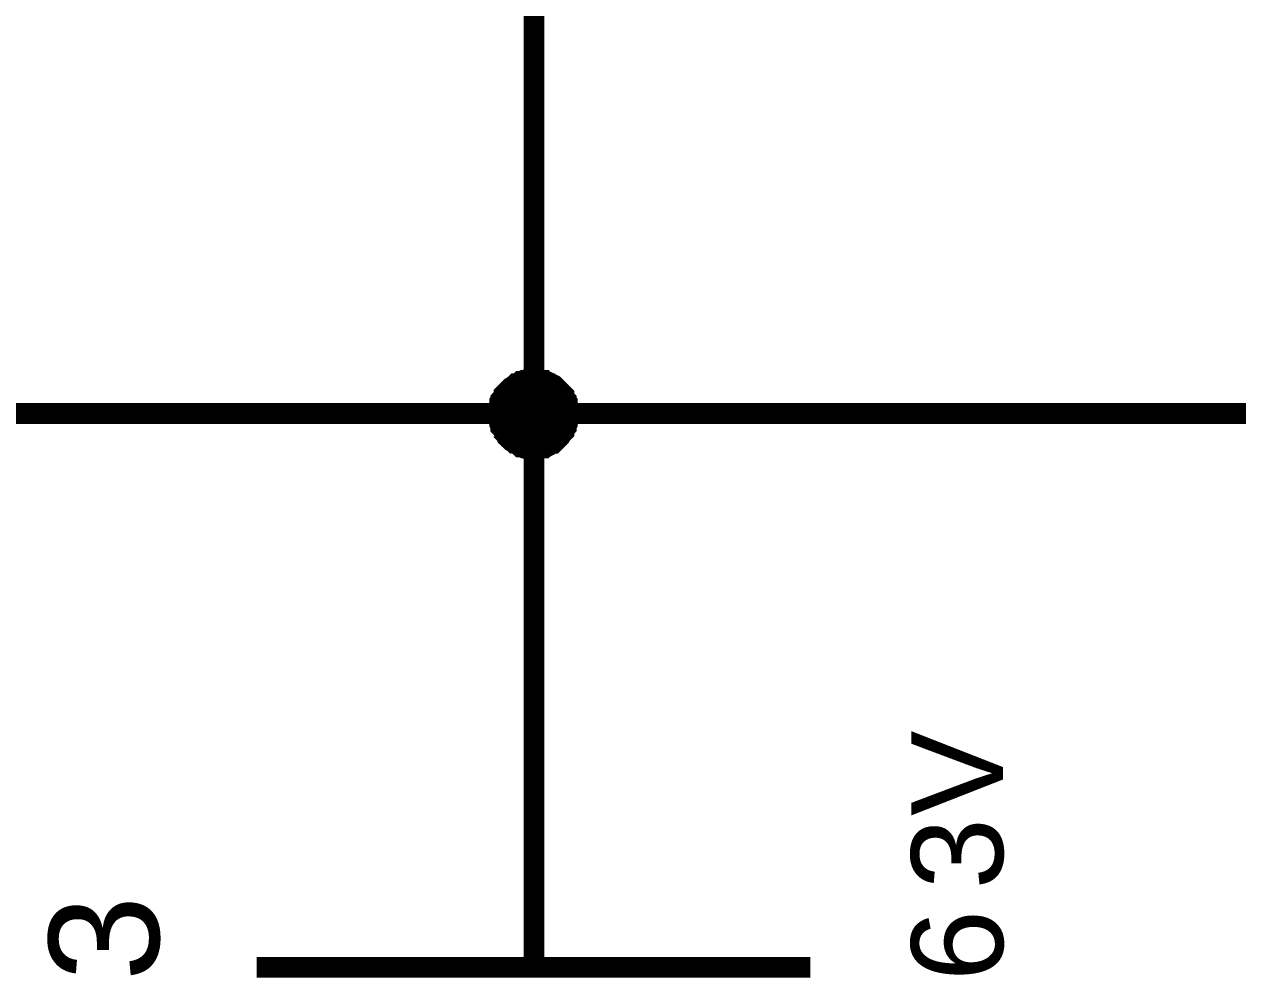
# Model space of a CAD drawing. Header units: millimetres. Extents: x -2024 to 917, y -725 to 13.
# Drawn here: x -1973.74 to -1956.23, y -329.81 to -316.04 of the extents above; entities that cross this region are included whole.
import ezdxf

# ---------------------------------------------------------------- set-up
doc = ezdxf.new("R2010")
doc.units = ezdxf.units.MM
doc.styles.get("Standard").update_dxf_attribs({"font": 'arial.ttf'})

msp = doc.modelspace()

# ---------------------------------------------------------------- linework, layer by layer
at = {"color": 7}
for points, const_width in [([(-1966.383, -314.161), (-1966.383, -316.662)], 0.3), ([(-1966.383, -316.662), (-1966.383, -321.662)], 0.3), ([(-1966.896, -321.662), (-1966.896, -321.629), (-1966.896, -321.613), (-1966.896, -321.58), (-1966.88, -321.563), (-1966.88, -321.53), (-1966.88, -321.513), (-1966.863, -321.497), (-1966.863, -321.464), (-1966.847, -321.447), (-1966.83, -321.431), (-1966.814, -321.397), (-1966.814, -321.381), (-1966.797, -321.364), (-1966.781, -321.348), (-1966.764, -321.331), (-1966.748, -321.315), (-1966.731, -321.298), (-1966.714, -321.282), (-1966.681, -321.265), (-1966.665, -321.248), (-1966.648, -321.232), (-1966.632, -321.232), (-1966.599, -321.215), (-1966.582, -321.199), (-1966.565, -321.199), (-1966.532, -321.182), (-1966.516, -321.182), (-1966.483, -321.182), (-1966.466, -321.166), (-1966.433, -321.166), (-1966.416, -321.166), (-1966.383, -321.166)], 0.3), ([(-1966.896, -321.662), (-1966.896, -321.629), (-1966.896, -321.613), (-1966.896, -321.58), (-1966.88, -321.563), (-1966.88, -321.53), (-1966.88, -321.513), (-1966.863, -321.497), (-1966.863, -321.464), (-1966.847, -321.447), (-1966.83, -321.431), (-1966.814, -321.397), (-1966.814, -321.381), (-1966.797, -321.364), (-1966.781, -321.348), (-1966.764, -321.331), (-1966.748, -321.315), (-1966.731, -321.298), (-1966.714, -321.282), (-1966.681, -321.265), (-1966.665, -321.248), (-1966.648, -321.232), (-1966.632, -321.232), (-1966.599, -321.215), (-1966.582, -321.199), (-1966.565, -321.199), (-1966.532, -321.182), (-1966.516, -321.182), (-1966.483, -321.182), (-1966.466, -321.166), (-1966.433, -321.166), (-1966.416, -321.166), (-1966.383, -321.166)], 0.3), ([(-1966.896, -321.662), (-1966.896, -321.629), (-1966.896, -321.613), (-1966.896, -321.58), (-1966.88, -321.563), (-1966.88, -321.53), (-1966.88, -321.513), (-1966.863, -321.497), (-1966.863, -321.464), (-1966.847, -321.447), (-1966.83, -321.431), (-1966.814, -321.397), (-1966.814, -321.381), (-1966.797, -321.364), (-1966.781, -321.348), (-1966.764, -321.331), (-1966.748, -321.315), (-1966.731, -321.298), (-1966.714, -321.282), (-1966.681, -321.265), (-1966.665, -321.248), (-1966.648, -321.232), (-1966.632, -321.232), (-1966.599, -321.215), (-1966.582, -321.199), (-1966.565, -321.199), (-1966.532, -321.182), (-1966.516, -321.182), (-1966.483, -321.182), (-1966.466, -321.166), (-1966.433, -321.166), (-1966.416, -321.166), (-1966.383, -321.166)], 0.3), ([(-1966.896, -321.662), (-1966.896, -321.629), (-1966.896, -321.613), (-1966.896, -321.58), (-1966.88, -321.563), (-1966.88, -321.53), (-1966.88, -321.513), (-1966.863, -321.497), (-1966.863, -321.464), (-1966.847, -321.447), (-1966.83, -321.431), (-1966.814, -321.397), (-1966.814, -321.381), (-1966.797, -321.364), (-1966.781, -321.348), (-1966.764, -321.331), (-1966.748, -321.315), (-1966.731, -321.298), (-1966.714, -321.282), (-1966.681, -321.265), (-1966.665, -321.248), (-1966.648, -321.232), (-1966.632, -321.232), (-1966.599, -321.215), (-1966.582, -321.199), (-1966.565, -321.199), (-1966.532, -321.182), (-1966.516, -321.182), (-1966.483, -321.182), (-1966.466, -321.166), (-1966.433, -321.166), (-1966.416, -321.166), (-1966.383, -321.166)], 0.3), ([(-1966.896, -321.662), (-1966.896, -321.629), (-1966.896, -321.613), (-1966.896, -321.58), (-1966.88, -321.563), (-1966.88, -321.53), (-1966.88, -321.513), (-1966.863, -321.497), (-1966.863, -321.464), (-1966.847, -321.447), (-1966.83, -321.431), (-1966.814, -321.397), (-1966.814, -321.381), (-1966.797, -321.364), (-1966.781, -321.348), (-1966.764, -321.331), (-1966.748, -321.315), (-1966.731, -321.298), (-1966.714, -321.282), (-1966.681, -321.265), (-1966.665, -321.248), (-1966.648, -321.232), (-1966.632, -321.232), (-1966.599, -321.215), (-1966.582, -321.199), (-1966.565, -321.199), (-1966.532, -321.182), (-1966.516, -321.182), (-1966.483, -321.182), (-1966.466, -321.166), (-1966.433, -321.166), (-1966.416, -321.166), (-1966.383, -321.166)], 0.3), ([(-1966.896, -321.662), (-1966.896, -321.629), (-1966.896, -321.613), (-1966.896, -321.58), (-1966.88, -321.563), (-1966.88, -321.53), (-1966.88, -321.513), (-1966.863, -321.497), (-1966.863, -321.464), (-1966.847, -321.447), (-1966.83, -321.431), (-1966.814, -321.397), (-1966.814, -321.381), (-1966.797, -321.364), (-1966.781, -321.348), (-1966.764, -321.331), (-1966.748, -321.315), (-1966.731, -321.298), (-1966.714, -321.282), (-1966.681, -321.265), (-1966.665, -321.248), (-1966.648, -321.232), (-1966.632, -321.232), (-1966.599, -321.215), (-1966.582, -321.199), (-1966.565, -321.199), (-1966.532, -321.182), (-1966.516, -321.182), (-1966.483, -321.182), (-1966.466, -321.166), (-1966.433, -321.166), (-1966.416, -321.166), (-1966.383, -321.166)], 0.3), ([(-1966.383, -321.166), (-1966.383, -321.166)], 0.3), ([(-1966.383, -321.166), (-1966.367, -321.166), (-1966.334, -321.166), (-1966.317, -321.166), (-1966.284, -321.182), (-1966.268, -321.182), (-1966.234, -321.182), (-1966.218, -321.199), (-1966.201, -321.199), (-1966.168, -321.215), (-1966.152, -321.232), (-1966.135, -321.232), (-1966.102, -321.248), (-1966.085, -321.265), (-1966.069, -321.282), (-1966.052, -321.298), (-1966.036, -321.315), (-1966.019, -321.331), (-1966.003, -321.348), (-1965.986, -321.364), (-1965.97, -321.381), (-1965.953, -321.397), (-1965.953, -321.431), (-1965.936, -321.447), (-1965.92, -321.464), (-1965.92, -321.497), (-1965.903, -321.513), (-1965.903, -321.53), (-1965.903, -321.563), (-1965.887, -321.58), (-1965.887, -321.613), (-1965.887, -321.629), (-1965.887, -321.662)], 0.3), ([(-1966.383, -321.166), (-1966.383, -321.166)], 0.3), ([(-1966.383, -321.166), (-1966.367, -321.166), (-1966.334, -321.166), (-1966.317, -321.166), (-1966.284, -321.182), (-1966.268, -321.182), (-1966.234, -321.182), (-1966.218, -321.199), (-1966.201, -321.199), (-1966.168, -321.215), (-1966.152, -321.232), (-1966.135, -321.232), (-1966.102, -321.248), (-1966.085, -321.265), (-1966.069, -321.282), (-1966.052, -321.298), (-1966.036, -321.315), (-1966.019, -321.331), (-1966.003, -321.348), (-1965.986, -321.364), (-1965.97, -321.381), (-1965.953, -321.397), (-1965.953, -321.431), (-1965.936, -321.447), (-1965.92, -321.464), (-1965.92, -321.497), (-1965.903, -321.513), (-1965.903, -321.53), (-1965.903, -321.563), (-1965.887, -321.58), (-1965.887, -321.613), (-1965.887, -321.629), (-1965.887, -321.662)], 0.3), ([(-1966.383, -321.166), (-1966.383, -321.166)], 0.3), ([(-1966.383, -321.166), (-1966.367, -321.166), (-1966.334, -321.166), (-1966.317, -321.166), (-1966.284, -321.182), (-1966.268, -321.182), (-1966.234, -321.182), (-1966.218, -321.199), (-1966.201, -321.199), (-1966.168, -321.215), (-1966.152, -321.232), (-1966.135, -321.232), (-1966.102, -321.248), (-1966.085, -321.265), (-1966.069, -321.282), (-1966.052, -321.298), (-1966.036, -321.315), (-1966.019, -321.331), (-1966.003, -321.348), (-1965.986, -321.364), (-1965.97, -321.381), (-1965.953, -321.397), (-1965.953, -321.431), (-1965.936, -321.447), (-1965.92, -321.464), (-1965.92, -321.497), (-1965.903, -321.513), (-1965.903, -321.53), (-1965.903, -321.563), (-1965.887, -321.58), (-1965.887, -321.613), (-1965.887, -321.629), (-1965.887, -321.662)], 0.3), ([(-1966.383, -321.166), (-1966.383, -321.166)], 0.3), ([(-1966.383, -321.166), (-1966.367, -321.166), (-1966.334, -321.166), (-1966.317, -321.166), (-1966.284, -321.182), (-1966.268, -321.182), (-1966.234, -321.182), (-1966.218, -321.199), (-1966.201, -321.199), (-1966.168, -321.215), (-1966.152, -321.232), (-1966.135, -321.232), (-1966.102, -321.248), (-1966.085, -321.265), (-1966.069, -321.282), (-1966.052, -321.298), (-1966.036, -321.315), (-1966.019, -321.331), (-1966.003, -321.348), (-1965.986, -321.364), (-1965.97, -321.381), (-1965.953, -321.397), (-1965.953, -321.431), (-1965.936, -321.447), (-1965.92, -321.464), (-1965.92, -321.497), (-1965.903, -321.513), (-1965.903, -321.53), (-1965.903, -321.563), (-1965.887, -321.58), (-1965.887, -321.613), (-1965.887, -321.629), (-1965.887, -321.662)], 0.3), ([(-1966.383, -321.166), (-1966.383, -321.166)], 0.3), ([(-1966.383, -321.166), (-1966.367, -321.166), (-1966.334, -321.166), (-1966.317, -321.166), (-1966.284, -321.182), (-1966.268, -321.182), (-1966.234, -321.182), (-1966.218, -321.199), (-1966.201, -321.199), (-1966.168, -321.215), (-1966.152, -321.232), (-1966.135, -321.232), (-1966.102, -321.248), (-1966.085, -321.265), (-1966.069, -321.282), (-1966.052, -321.298), (-1966.036, -321.315), (-1966.019, -321.331), (-1966.003, -321.348), (-1965.986, -321.364), (-1965.97, -321.381), (-1965.953, -321.397), (-1965.953, -321.431), (-1965.936, -321.447), (-1965.92, -321.464), (-1965.92, -321.497), (-1965.903, -321.513), (-1965.903, -321.53), (-1965.903, -321.563), (-1965.887, -321.58), (-1965.887, -321.613), (-1965.887, -321.629), (-1965.887, -321.662)], 0.3), ([(-1966.383, -321.166), (-1966.383, -321.166)], 0.3), ([(-1966.383, -321.166), (-1966.367, -321.166), (-1966.334, -321.166), (-1966.317, -321.166), (-1966.284, -321.182), (-1966.268, -321.182), (-1966.234, -321.182), (-1966.218, -321.199), (-1966.201, -321.199), (-1966.168, -321.215), (-1966.152, -321.232), (-1966.135, -321.232), (-1966.102, -321.248), (-1966.085, -321.265), (-1966.069, -321.282), (-1966.052, -321.298), (-1966.036, -321.315), (-1966.019, -321.331), (-1966.003, -321.348), (-1965.986, -321.364), (-1965.97, -321.381), (-1965.953, -321.397), (-1965.953, -321.431), (-1965.936, -321.447), (-1965.92, -321.464), (-1965.92, -321.497), (-1965.903, -321.513), (-1965.903, -321.53), (-1965.903, -321.563), (-1965.887, -321.58), (-1965.887, -321.613), (-1965.887, -321.629), (-1965.887, -321.662)], 0.3), ([(-1966.896, -321.662), (-1966.896, -321.629), (-1966.896, -321.613), (-1966.896, -321.58), (-1966.88, -321.563), (-1966.88, -321.53), (-1966.88, -321.513), (-1966.863, -321.497), (-1966.863, -321.464), (-1966.847, -321.447), (-1966.83, -321.431), (-1966.814, -321.397), (-1966.814, -321.381), (-1966.797, -321.364), (-1966.781, -321.348), (-1966.764, -321.331), (-1966.748, -321.315), (-1966.731, -321.298), (-1966.714, -321.282), (-1966.681, -321.265), (-1966.665, -321.248), (-1966.648, -321.232), (-1966.632, -321.232), (-1966.599, -321.215), (-1966.582, -321.199), (-1966.565, -321.199), (-1966.532, -321.182), (-1966.516, -321.182), (-1966.483, -321.182), (-1966.466, -321.166), (-1966.433, -321.166), (-1966.416, -321.166), (-1966.383, -321.166)], 0.0991), ([(-1966.896, -321.662), (-1966.896, -321.629), (-1966.896, -321.613), (-1966.896, -321.58), (-1966.88, -321.563), (-1966.88, -321.53), (-1966.88, -321.513), (-1966.863, -321.497), (-1966.863, -321.464), (-1966.847, -321.447), (-1966.83, -321.431), (-1966.814, -321.397), (-1966.814, -321.381), (-1966.797, -321.364), (-1966.781, -321.348), (-1966.764, -321.331), (-1966.748, -321.315), (-1966.731, -321.298), (-1966.714, -321.282), (-1966.681, -321.265), (-1966.665, -321.248), (-1966.648, -321.232), (-1966.632, -321.232), (-1966.599, -321.215), (-1966.582, -321.199), (-1966.565, -321.199), (-1966.532, -321.182), (-1966.516, -321.182), (-1966.483, -321.182), (-1966.466, -321.166), (-1966.433, -321.166), (-1966.416, -321.166), (-1966.383, -321.166)], 0.0991), ([(-1966.896, -321.662), (-1966.896, -321.629), (-1966.896, -321.613), (-1966.896, -321.58), (-1966.88, -321.563), (-1966.88, -321.53), (-1966.88, -321.513), (-1966.863, -321.497), (-1966.863, -321.464), (-1966.847, -321.447), (-1966.83, -321.431), (-1966.814, -321.397), (-1966.814, -321.381), (-1966.797, -321.364), (-1966.781, -321.348), (-1966.764, -321.331), (-1966.748, -321.315), (-1966.731, -321.298), (-1966.714, -321.282), (-1966.681, -321.265), (-1966.665, -321.248), (-1966.648, -321.232), (-1966.632, -321.232), (-1966.599, -321.215), (-1966.582, -321.199), (-1966.565, -321.199), (-1966.532, -321.182), (-1966.516, -321.182), (-1966.483, -321.182), (-1966.466, -321.166), (-1966.433, -321.166), (-1966.416, -321.166), (-1966.383, -321.166)], 0.0991), ([(-1966.896, -321.662), (-1966.896, -321.629), (-1966.896, -321.613), (-1966.896, -321.58), (-1966.88, -321.563), (-1966.88, -321.53), (-1966.88, -321.513), (-1966.863, -321.497), (-1966.863, -321.464), (-1966.847, -321.447), (-1966.83, -321.431), (-1966.814, -321.397), (-1966.814, -321.381), (-1966.797, -321.364), (-1966.781, -321.348), (-1966.764, -321.331), (-1966.748, -321.315), (-1966.731, -321.298), (-1966.714, -321.282), (-1966.681, -321.265), (-1966.665, -321.248), (-1966.648, -321.232), (-1966.632, -321.232), (-1966.599, -321.215), (-1966.582, -321.199), (-1966.565, -321.199), (-1966.532, -321.182), (-1966.516, -321.182), (-1966.483, -321.182), (-1966.466, -321.166), (-1966.433, -321.166), (-1966.416, -321.166), (-1966.383, -321.166)], 0.0991), ([(-1966.896, -321.662), (-1966.896, -321.629), (-1966.896, -321.613), (-1966.896, -321.58), (-1966.88, -321.563), (-1966.88, -321.53), (-1966.88, -321.513), (-1966.863, -321.497), (-1966.863, -321.464), (-1966.847, -321.447), (-1966.83, -321.431), (-1966.814, -321.397), (-1966.814, -321.381), (-1966.797, -321.364), (-1966.781, -321.348), (-1966.764, -321.331), (-1966.748, -321.315), (-1966.731, -321.298), (-1966.714, -321.282), (-1966.681, -321.265), (-1966.665, -321.248), (-1966.648, -321.232), (-1966.632, -321.232), (-1966.599, -321.215), (-1966.582, -321.199), (-1966.565, -321.199), (-1966.532, -321.182), (-1966.516, -321.182), (-1966.483, -321.182), (-1966.466, -321.166), (-1966.433, -321.166), (-1966.416, -321.166), (-1966.383, -321.166)], 0.0991), ([(-1966.896, -321.662), (-1966.896, -321.629), (-1966.896, -321.613), (-1966.896, -321.58), (-1966.88, -321.563), (-1966.88, -321.53), (-1966.88, -321.513), (-1966.863, -321.497), (-1966.863, -321.464), (-1966.847, -321.447), (-1966.83, -321.431), (-1966.814, -321.397), (-1966.814, -321.381), (-1966.797, -321.364), (-1966.781, -321.348), (-1966.764, -321.331), (-1966.748, -321.315), (-1966.731, -321.298), (-1966.714, -321.282), (-1966.681, -321.265), (-1966.665, -321.248), (-1966.648, -321.232), (-1966.632, -321.232), (-1966.599, -321.215), (-1966.582, -321.199), (-1966.565, -321.199), (-1966.532, -321.182), (-1966.516, -321.182), (-1966.483, -321.182), (-1966.466, -321.166), (-1966.433, -321.166), (-1966.416, -321.166), (-1966.383, -321.166)], 0.0991), ([(-1966.383, -321.166), (-1966.383, -321.166)], 0.0991), ([(-1966.383, -321.166), (-1966.367, -321.166), (-1966.334, -321.166), (-1966.317, -321.166), (-1966.284, -321.182), (-1966.268, -321.182), (-1966.234, -321.182), (-1966.218, -321.199), (-1966.201, -321.199), (-1966.168, -321.215), (-1966.152, -321.232), (-1966.135, -321.232), (-1966.102, -321.248), (-1966.085, -321.265), (-1966.069, -321.282), (-1966.052, -321.298), (-1966.036, -321.315), (-1966.019, -321.331), (-1966.003, -321.348), (-1965.986, -321.364), (-1965.97, -321.381), (-1965.953, -321.397), (-1965.953, -321.431), (-1965.936, -321.447), (-1965.92, -321.464), (-1965.92, -321.497), (-1965.903, -321.513), (-1965.903, -321.53), (-1965.903, -321.563), (-1965.887, -321.58), (-1965.887, -321.613), (-1965.887, -321.629), (-1965.887, -321.662)], 0.0991), ([(-1966.383, -321.166), (-1966.383, -321.166)], 0.0991), ([(-1966.383, -321.166), (-1966.367, -321.166), (-1966.334, -321.166), (-1966.317, -321.166), (-1966.284, -321.182), (-1966.268, -321.182), (-1966.234, -321.182), (-1966.218, -321.199), (-1966.201, -321.199), (-1966.168, -321.215), (-1966.152, -321.232), (-1966.135, -321.232), (-1966.102, -321.248), (-1966.085, -321.265), (-1966.069, -321.282), (-1966.052, -321.298), (-1966.036, -321.315), (-1966.019, -321.331), (-1966.003, -321.348), (-1965.986, -321.364), (-1965.97, -321.381), (-1965.953, -321.397), (-1965.953, -321.431), (-1965.936, -321.447), (-1965.92, -321.464), (-1965.92, -321.497), (-1965.903, -321.513), (-1965.903, -321.53), (-1965.903, -321.563), (-1965.887, -321.58), (-1965.887, -321.613), (-1965.887, -321.629), (-1965.887, -321.662)], 0.0991), ([(-1966.383, -321.166), (-1966.383, -321.166)], 0.0991), ([(-1966.383, -321.166), (-1966.367, -321.166), (-1966.334, -321.166), (-1966.317, -321.166), (-1966.284, -321.182), (-1966.268, -321.182), (-1966.234, -321.182), (-1966.218, -321.199), (-1966.201, -321.199), (-1966.168, -321.215), (-1966.152, -321.232), (-1966.135, -321.232), (-1966.102, -321.248), (-1966.085, -321.265), (-1966.069, -321.282), (-1966.052, -321.298), (-1966.036, -321.315), (-1966.019, -321.331), (-1966.003, -321.348), (-1965.986, -321.364), (-1965.97, -321.381), (-1965.953, -321.397), (-1965.953, -321.431), (-1965.936, -321.447), (-1965.92, -321.464), (-1965.92, -321.497), (-1965.903, -321.513), (-1965.903, -321.53), (-1965.903, -321.563), (-1965.887, -321.58), (-1965.887, -321.613), (-1965.887, -321.629), (-1965.887, -321.662)], 0.0991), ([(-1966.383, -321.166), (-1966.383, -321.166)], 0.0991), ([(-1966.383, -321.166), (-1966.367, -321.166), (-1966.334, -321.166), (-1966.317, -321.166), (-1966.284, -321.182), (-1966.268, -321.182), (-1966.234, -321.182), (-1966.218, -321.199), (-1966.201, -321.199), (-1966.168, -321.215), (-1966.152, -321.232), (-1966.135, -321.232), (-1966.102, -321.248), (-1966.085, -321.265), (-1966.069, -321.282), (-1966.052, -321.298), (-1966.036, -321.315), (-1966.019, -321.331), (-1966.003, -321.348), (-1965.986, -321.364), (-1965.97, -321.381), (-1965.953, -321.397), (-1965.953, -321.431), (-1965.936, -321.447), (-1965.92, -321.464), (-1965.92, -321.497), (-1965.903, -321.513), (-1965.903, -321.53), (-1965.903, -321.563), (-1965.887, -321.58), (-1965.887, -321.613), (-1965.887, -321.629), (-1965.887, -321.662)], 0.0991), ([(-1966.383, -321.166), (-1966.383, -321.166)], 0.0991), ([(-1966.383, -321.166), (-1966.367, -321.166), (-1966.334, -321.166), (-1966.317, -321.166), (-1966.284, -321.182), (-1966.268, -321.182), (-1966.234, -321.182), (-1966.218, -321.199), (-1966.201, -321.199), (-1966.168, -321.215), (-1966.152, -321.232), (-1966.135, -321.232), (-1966.102, -321.248), (-1966.085, -321.265), (-1966.069, -321.282), (-1966.052, -321.298), (-1966.036, -321.315), (-1966.019, -321.331), (-1966.003, -321.348), (-1965.986, -321.364), (-1965.97, -321.381), (-1965.953, -321.397), (-1965.953, -321.431), (-1965.936, -321.447), (-1965.92, -321.464), (-1965.92, -321.497), (-1965.903, -321.513), (-1965.903, -321.53), (-1965.903, -321.563), (-1965.887, -321.58), (-1965.887, -321.613), (-1965.887, -321.629), (-1965.887, -321.662)], 0.0991), ([(-1966.383, -321.166), (-1966.383, -321.166)], 0.0991), ([(-1966.383, -321.166), (-1966.367, -321.166), (-1966.334, -321.166), (-1966.317, -321.166), (-1966.284, -321.182), (-1966.268, -321.182), (-1966.234, -321.182), (-1966.218, -321.199), (-1966.201, -321.199), (-1966.168, -321.215), (-1966.152, -321.232), (-1966.135, -321.232), (-1966.102, -321.248), (-1966.085, -321.265), (-1966.069, -321.282), (-1966.052, -321.298), (-1966.036, -321.315), (-1966.019, -321.331), (-1966.003, -321.348), (-1965.986, -321.364), (-1965.97, -321.381), (-1965.953, -321.397), (-1965.953, -321.431), (-1965.936, -321.447), (-1965.92, -321.464), (-1965.92, -321.497), (-1965.903, -321.513), (-1965.903, -321.53), (-1965.903, -321.563), (-1965.887, -321.58), (-1965.887, -321.613), (-1965.887, -321.629), (-1965.887, -321.662)], 0.0991), ([(-1966.383, -326.663), (-1966.383, -321.662), (-1991.375, -321.662)], 0.3), ([(-1966.383, -322.176), (-1966.416, -322.176), (-1966.433, -322.176), (-1966.466, -322.176), (-1966.483, -322.159), (-1966.516, -322.159), (-1966.532, -322.159), (-1966.565, -322.143), (-1966.582, -322.143), (-1966.599, -322.126), (-1966.632, -322.11), (-1966.648, -322.093), (-1966.665, -322.093), (-1966.681, -322.076), (-1966.714, -322.06), (-1966.731, -322.043), (-1966.748, -322.027), (-1966.764, -322.01), (-1966.781, -321.994), (-1966.797, -321.96), (-1966.814, -321.944), (-1966.814, -321.927), (-1966.83, -321.911), (-1966.847, -321.878), (-1966.863, -321.861), (-1966.863, -321.845), (-1966.88, -321.811), (-1966.88, -321.795), (-1966.88, -321.762), (-1966.896, -321.745), (-1966.896, -321.712), (-1966.896, -321.696), (-1966.896, -321.662)], 0.3), ([(-1966.896, -321.662), (-1966.896, -321.662)], 0.3), ([(-1966.383, -322.176), (-1966.416, -322.176), (-1966.433, -322.176), (-1966.466, -322.176), (-1966.483, -322.159), (-1966.516, -322.159), (-1966.532, -322.159), (-1966.565, -322.143), (-1966.582, -322.143), (-1966.599, -322.126), (-1966.632, -322.11), (-1966.648, -322.093), (-1966.665, -322.093), (-1966.681, -322.076), (-1966.714, -322.06), (-1966.731, -322.043), (-1966.748, -322.027), (-1966.764, -322.01), (-1966.781, -321.994), (-1966.797, -321.96), (-1966.814, -321.944), (-1966.814, -321.927), (-1966.83, -321.911), (-1966.847, -321.878), (-1966.863, -321.861), (-1966.863, -321.845), (-1966.88, -321.811), (-1966.88, -321.795), (-1966.88, -321.762), (-1966.896, -321.745), (-1966.896, -321.712), (-1966.896, -321.696), (-1966.896, -321.662)], 0.3), ([(-1966.896, -321.662), (-1966.896, -321.662)], 0.3), ([(-1966.383, -322.176), (-1966.416, -322.176), (-1966.433, -322.176), (-1966.466, -322.176), (-1966.483, -322.159), (-1966.516, -322.159), (-1966.532, -322.159), (-1966.565, -322.143), (-1966.582, -322.143), (-1966.599, -322.126), (-1966.632, -322.11), (-1966.648, -322.093), (-1966.665, -322.093), (-1966.681, -322.076), (-1966.714, -322.06), (-1966.731, -322.043), (-1966.748, -322.027), (-1966.764, -322.01), (-1966.781, -321.994), (-1966.797, -321.96), (-1966.814, -321.944), (-1966.814, -321.927), (-1966.83, -321.911), (-1966.847, -321.878), (-1966.863, -321.861), (-1966.863, -321.845), (-1966.88, -321.811), (-1966.88, -321.795), (-1966.88, -321.762), (-1966.896, -321.745), (-1966.896, -321.712), (-1966.896, -321.696), (-1966.896, -321.662)], 0.3), ([(-1966.896, -321.662), (-1966.896, -321.662)], 0.3), ([(-1966.383, -322.176), (-1966.416, -322.176), (-1966.433, -322.176), (-1966.466, -322.176), (-1966.483, -322.159), (-1966.516, -322.159), (-1966.532, -322.159), (-1966.565, -322.143), (-1966.582, -322.143), (-1966.599, -322.126), (-1966.632, -322.11), (-1966.648, -322.093), (-1966.665, -322.093), (-1966.681, -322.076), (-1966.714, -322.06), (-1966.731, -322.043), (-1966.748, -322.027), (-1966.764, -322.01), (-1966.781, -321.994), (-1966.797, -321.96), (-1966.814, -321.944), (-1966.814, -321.927), (-1966.83, -321.911), (-1966.847, -321.878), (-1966.863, -321.861), (-1966.863, -321.845), (-1966.88, -321.811), (-1966.88, -321.795), (-1966.88, -321.762), (-1966.896, -321.745), (-1966.896, -321.712), (-1966.896, -321.696), (-1966.896, -321.662)], 0.3), ([(-1966.896, -321.662), (-1966.896, -321.662)], 0.3), ([(-1966.383, -322.176), (-1966.416, -322.176), (-1966.433, -322.176), (-1966.466, -322.176), (-1966.483, -322.159), (-1966.516, -322.159), (-1966.532, -322.159), (-1966.565, -322.143), (-1966.582, -322.143), (-1966.599, -322.126), (-1966.632, -322.11), (-1966.648, -322.093), (-1966.665, -322.093), (-1966.681, -322.076), (-1966.714, -322.06), (-1966.731, -322.043), (-1966.748, -322.027), (-1966.764, -322.01), (-1966.781, -321.994), (-1966.797, -321.96), (-1966.814, -321.944), (-1966.814, -321.927), (-1966.83, -321.911), (-1966.847, -321.878), (-1966.863, -321.861), (-1966.863, -321.845), (-1966.88, -321.811), (-1966.88, -321.795), (-1966.88, -321.762), (-1966.896, -321.745), (-1966.896, -321.712), (-1966.896, -321.696), (-1966.896, -321.662)], 0.3), ([(-1966.896, -321.662), (-1966.896, -321.662)], 0.3), ([(-1966.383, -322.176), (-1966.416, -322.176), (-1966.433, -322.176), (-1966.466, -322.176), (-1966.483, -322.159), (-1966.516, -322.159), (-1966.532, -322.159), (-1966.565, -322.143), (-1966.582, -322.143), (-1966.599, -322.126), (-1966.632, -322.11), (-1966.648, -322.093), (-1966.665, -322.093), (-1966.681, -322.076), (-1966.714, -322.06), (-1966.731, -322.043), (-1966.748, -322.027), (-1966.764, -322.01), (-1966.781, -321.994), (-1966.797, -321.96), (-1966.814, -321.944), (-1966.814, -321.927), (-1966.83, -321.911), (-1966.847, -321.878), (-1966.863, -321.861), (-1966.863, -321.845), (-1966.88, -321.811), (-1966.88, -321.795), (-1966.88, -321.762), (-1966.896, -321.745), (-1966.896, -321.712), (-1966.896, -321.696), (-1966.896, -321.662)], 0.3), ([(-1966.896, -321.662), (-1966.896, -321.662)], 0.3), ([(-1966.383, -321.662), (-1931.411, -321.662)], 0.3), ([(-1965.887, -321.662), (-1965.887, -321.696), (-1965.887, -321.712), (-1965.887, -321.745), (-1965.903, -321.762), (-1965.903, -321.795), (-1965.903, -321.811), (-1965.92, -321.845), (-1965.92, -321.861), (-1965.936, -321.878), (-1965.953, -321.911), (-1965.953, -321.927), (-1965.97, -321.944), (-1965.986, -321.96), (-1966.003, -321.994), (-1966.019, -322.01), (-1966.036, -322.027), (-1966.052, -322.043), (-1966.069, -322.06), (-1966.085, -322.076), (-1966.102, -322.093), (-1966.135, -322.093), (-1966.152, -322.11), (-1966.168, -322.126), (-1966.201, -322.143), (-1966.218, -322.143), (-1966.234, -322.159), (-1966.268, -322.159), (-1966.284, -322.159), (-1966.317, -322.176), (-1966.334, -322.176), (-1966.367, -322.176), (-1966.383, -322.176)], 0.3), ([(-1965.887, -321.662), (-1965.887, -321.696), (-1965.887, -321.712), (-1965.887, -321.745), (-1965.903, -321.762), (-1965.903, -321.795), (-1965.903, -321.811), (-1965.92, -321.845), (-1965.92, -321.861), (-1965.936, -321.878), (-1965.953, -321.911), (-1965.953, -321.927), (-1965.97, -321.944), (-1965.986, -321.96), (-1966.003, -321.994), (-1966.019, -322.01), (-1966.036, -322.027), (-1966.052, -322.043), (-1966.069, -322.06), (-1966.085, -322.076), (-1966.102, -322.093), (-1966.135, -322.093), (-1966.152, -322.11), (-1966.168, -322.126), (-1966.201, -322.143), (-1966.218, -322.143), (-1966.234, -322.159), (-1966.268, -322.159), (-1966.284, -322.159), (-1966.317, -322.176), (-1966.334, -322.176), (-1966.367, -322.176), (-1966.383, -322.176)], 0.3), ([(-1965.887, -321.662), (-1965.887, -321.696), (-1965.887, -321.712), (-1965.887, -321.745), (-1965.903, -321.762), (-1965.903, -321.795), (-1965.903, -321.811), (-1965.92, -321.845), (-1965.92, -321.861), (-1965.936, -321.878), (-1965.953, -321.911), (-1965.953, -321.927), (-1965.97, -321.944), (-1965.986, -321.96), (-1966.003, -321.994), (-1966.019, -322.01), (-1966.036, -322.027), (-1966.052, -322.043), (-1966.069, -322.06), (-1966.085, -322.076), (-1966.102, -322.093), (-1966.135, -322.093), (-1966.152, -322.11), (-1966.168, -322.126), (-1966.201, -322.143), (-1966.218, -322.143), (-1966.234, -322.159), (-1966.268, -322.159), (-1966.284, -322.159), (-1966.317, -322.176), (-1966.334, -322.176), (-1966.367, -322.176), (-1966.383, -322.176)], 0.3), ([(-1965.887, -321.662), (-1965.887, -321.696), (-1965.887, -321.712), (-1965.887, -321.745), (-1965.903, -321.762), (-1965.903, -321.795), (-1965.903, -321.811), (-1965.92, -321.845), (-1965.92, -321.861), (-1965.936, -321.878), (-1965.953, -321.911), (-1965.953, -321.927), (-1965.97, -321.944), (-1965.986, -321.96), (-1966.003, -321.994), (-1966.019, -322.01), (-1966.036, -322.027), (-1966.052, -322.043), (-1966.069, -322.06), (-1966.085, -322.076), (-1966.102, -322.093), (-1966.135, -322.093), (-1966.152, -322.11), (-1966.168, -322.126), (-1966.201, -322.143), (-1966.218, -322.143), (-1966.234, -322.159), (-1966.268, -322.159), (-1966.284, -322.159), (-1966.317, -322.176), (-1966.334, -322.176), (-1966.367, -322.176), (-1966.383, -322.176)], 0.3), ([(-1965.887, -321.662), (-1965.887, -321.696), (-1965.887, -321.712), (-1965.887, -321.745), (-1965.903, -321.762), (-1965.903, -321.795), (-1965.903, -321.811), (-1965.92, -321.845), (-1965.92, -321.861), (-1965.936, -321.878), (-1965.953, -321.911), (-1965.953, -321.927), (-1965.97, -321.944), (-1965.986, -321.96), (-1966.003, -321.994), (-1966.019, -322.01), (-1966.036, -322.027), (-1966.052, -322.043), (-1966.069, -322.06), (-1966.085, -322.076), (-1966.102, -322.093), (-1966.135, -322.093), (-1966.152, -322.11), (-1966.168, -322.126), (-1966.201, -322.143), (-1966.218, -322.143), (-1966.234, -322.159), (-1966.268, -322.159), (-1966.284, -322.159), (-1966.317, -322.176), (-1966.334, -322.176), (-1966.367, -322.176), (-1966.383, -322.176)], 0.3), ([(-1965.887, -321.662), (-1965.887, -321.696), (-1965.887, -321.712), (-1965.887, -321.745), (-1965.903, -321.762), (-1965.903, -321.795), (-1965.903, -321.811), (-1965.92, -321.845), (-1965.92, -321.861), (-1965.936, -321.878), (-1965.953, -321.911), (-1965.953, -321.927), (-1965.97, -321.944), (-1965.986, -321.96), (-1966.003, -321.994), (-1966.019, -322.01), (-1966.036, -322.027), (-1966.052, -322.043), (-1966.069, -322.06), (-1966.085, -322.076), (-1966.102, -322.093), (-1966.135, -322.093), (-1966.152, -322.11), (-1966.168, -322.126), (-1966.201, -322.143), (-1966.218, -322.143), (-1966.234, -322.159), (-1966.268, -322.159), (-1966.284, -322.159), (-1966.317, -322.176), (-1966.334, -322.176), (-1966.367, -322.176), (-1966.383, -322.176)], 0.3), ([(-1965.887, -321.662), (-1965.887, -321.662), (-1965.887, -321.662), (-1965.887, -321.662), (-1965.887, -321.662), (-1965.887, -321.662), (-1965.887, -321.662), (-1965.887, -321.662), (-1965.887, -321.662), (-1965.887, -321.662), (-1965.887, -321.662), (-1965.887, -321.662), (-1965.887, -321.662), (-1965.887, -321.662), (-1965.887, -321.662), (-1965.887, -321.662), (-1965.887, -321.662), (-1965.887, -321.662), (-1965.887, -321.662), (-1965.887, -321.662), (-1965.887, -321.662), (-1965.887, -321.662), (-1965.887, -321.662), (-1965.887, -321.662), (-1965.887, -321.662), (-1965.887, -321.662), (-1965.887, -321.662), (-1965.887, -321.662), (-1965.887, -321.662), (-1965.887, -321.662), (-1965.887, -321.662), (-1965.887, -321.662), (-1965.887, -321.662)], 0.3), ([(-1965.887, -321.662), (-1965.887, -321.662)], 0.3), ([(-1965.887, -321.662), (-1965.887, -321.662), (-1965.887, -321.662), (-1965.887, -321.662), (-1965.887, -321.662), (-1965.887, -321.662), (-1965.887, -321.662), (-1965.887, -321.662), (-1965.887, -321.662), (-1965.887, -321.662), (-1965.887, -321.662), (-1965.887, -321.662), (-1965.887, -321.662), (-1965.887, -321.662), (-1965.887, -321.662), (-1965.887, -321.662), (-1965.887, -321.662), (-1965.887, -321.662), (-1965.887, -321.662), (-1965.887, -321.662), (-1965.887, -321.662), (-1965.887, -321.662), (-1965.887, -321.662), (-1965.887, -321.662), (-1965.887, -321.662), (-1965.887, -321.662), (-1965.887, -321.662), (-1965.887, -321.662), (-1965.887, -321.662), (-1965.887, -321.662), (-1965.887, -321.662), (-1965.887, -321.662), (-1965.887, -321.662)], 0.3), ([(-1965.887, -321.662), (-1965.887, -321.662)], 0.3), ([(-1965.887, -321.662), (-1965.887, -321.662), (-1965.887, -321.662), (-1965.887, -321.662), (-1965.887, -321.662), (-1965.887, -321.662), (-1965.887, -321.662), (-1965.887, -321.662), (-1965.887, -321.662), (-1965.887, -321.662), (-1965.887, -321.662), (-1965.887, -321.662), (-1965.887, -321.662), (-1965.887, -321.662), (-1965.887, -321.662), (-1965.887, -321.662), (-1965.887, -321.662), (-1965.887, -321.662), (-1965.887, -321.662), (-1965.887, -321.662), (-1965.887, -321.662), (-1965.887, -321.662), (-1965.887, -321.662), (-1965.887, -321.662), (-1965.887, -321.662), (-1965.887, -321.662), (-1965.887, -321.662), (-1965.887, -321.662), (-1965.887, -321.662), (-1965.887, -321.662), (-1965.887, -321.662), (-1965.887, -321.662), (-1965.887, -321.662)], 0.3), ([(-1965.887, -321.662), (-1965.887, -321.662)], 0.3), ([(-1965.887, -321.662), (-1965.887, -321.662), (-1965.887, -321.662), (-1965.887, -321.662), (-1965.887, -321.662), (-1965.887, -321.662), (-1965.887, -321.662), (-1965.887, -321.662), (-1965.887, -321.662), (-1965.887, -321.662), (-1965.887, -321.662), (-1965.887, -321.662), (-1965.887, -321.662), (-1965.887, -321.662), (-1965.887, -321.662), (-1965.887, -321.662), (-1965.887, -321.662), (-1965.887, -321.662), (-1965.887, -321.662), (-1965.887, -321.662), (-1965.887, -321.662), (-1965.887, -321.662), (-1965.887, -321.662), (-1965.887, -321.662), (-1965.887, -321.662), (-1965.887, -321.662), (-1965.887, -321.662), (-1965.887, -321.662), (-1965.887, -321.662), (-1965.887, -321.662), (-1965.887, -321.662), (-1965.887, -321.662), (-1965.887, -321.662)], 0.3), ([(-1965.887, -321.662), (-1965.887, -321.662)], 0.3), ([(-1965.887, -321.662), (-1965.887, -321.662), (-1965.887, -321.662), (-1965.887, -321.662), (-1965.887, -321.662), (-1965.887, -321.662), (-1965.887, -321.662), (-1965.887, -321.662), (-1965.887, -321.662), (-1965.887, -321.662), (-1965.887, -321.662), (-1965.887, -321.662), (-1965.887, -321.662), (-1965.887, -321.662), (-1965.887, -321.662), (-1965.887, -321.662), (-1965.887, -321.662), (-1965.887, -321.662), (-1965.887, -321.662), (-1965.887, -321.662), (-1965.887, -321.662), (-1965.887, -321.662), (-1965.887, -321.662), (-1965.887, -321.662), (-1965.887, -321.662), (-1965.887, -321.662), (-1965.887, -321.662), (-1965.887, -321.662), (-1965.887, -321.662), (-1965.887, -321.662), (-1965.887, -321.662), (-1965.887, -321.662), (-1965.887, -321.662)], 0.3), ([(-1965.887, -321.662), (-1965.887, -321.662)], 0.3), ([(-1965.887, -321.662), (-1965.887, -321.662), (-1965.887, -321.662), (-1965.887, -321.662), (-1965.887, -321.662), (-1965.887, -321.662), (-1965.887, -321.662), (-1965.887, -321.662), (-1965.887, -321.662), (-1965.887, -321.662), (-1965.887, -321.662), (-1965.887, -321.662), (-1965.887, -321.662), (-1965.887, -321.662), (-1965.887, -321.662), (-1965.887, -321.662), (-1965.887, -321.662), (-1965.887, -321.662), (-1965.887, -321.662), (-1965.887, -321.662), (-1965.887, -321.662), (-1965.887, -321.662), (-1965.887, -321.662), (-1965.887, -321.662), (-1965.887, -321.662), (-1965.887, -321.662), (-1965.887, -321.662), (-1965.887, -321.662), (-1965.887, -321.662), (-1965.887, -321.662), (-1965.887, -321.662), (-1965.887, -321.662), (-1965.887, -321.662)], 0.3), ([(-1965.887, -321.662), (-1965.887, -321.662)], 0.3), ([(-1966.383, -322.176), (-1966.416, -322.176), (-1966.433, -322.176), (-1966.466, -322.176), (-1966.483, -322.159), (-1966.516, -322.159), (-1966.532, -322.159), (-1966.565, -322.143), (-1966.582, -322.143), (-1966.599, -322.126), (-1966.632, -322.11), (-1966.648, -322.093), (-1966.665, -322.093), (-1966.681, -322.076), (-1966.714, -322.06), (-1966.731, -322.043), (-1966.748, -322.027), (-1966.764, -322.01), (-1966.781, -321.994), (-1966.797, -321.96), (-1966.814, -321.944), (-1966.814, -321.927), (-1966.83, -321.911), (-1966.847, -321.878), (-1966.863, -321.861), (-1966.863, -321.845), (-1966.88, -321.811), (-1966.88, -321.795), (-1966.88, -321.762), (-1966.896, -321.745), (-1966.896, -321.712), (-1966.896, -321.696), (-1966.896, -321.662)], 0.0991), ([(-1966.896, -321.662), (-1966.896, -321.662)], 0.0991), ([(-1966.383, -322.176), (-1966.416, -322.176), (-1966.433, -322.176), (-1966.466, -322.176), (-1966.483, -322.159), (-1966.516, -322.159), (-1966.532, -322.159), (-1966.565, -322.143), (-1966.582, -322.143), (-1966.599, -322.126), (-1966.632, -322.11), (-1966.648, -322.093), (-1966.665, -322.093), (-1966.681, -322.076), (-1966.714, -322.06), (-1966.731, -322.043), (-1966.748, -322.027), (-1966.764, -322.01), (-1966.781, -321.994), (-1966.797, -321.96), (-1966.814, -321.944), (-1966.814, -321.927), (-1966.83, -321.911), (-1966.847, -321.878), (-1966.863, -321.861), (-1966.863, -321.845), (-1966.88, -321.811), (-1966.88, -321.795), (-1966.88, -321.762), (-1966.896, -321.745), (-1966.896, -321.712), (-1966.896, -321.696), (-1966.896, -321.662)], 0.0991), ([(-1966.896, -321.662), (-1966.896, -321.662)], 0.0991), ([(-1966.383, -322.176), (-1966.416, -322.176), (-1966.433, -322.176), (-1966.466, -322.176), (-1966.483, -322.159), (-1966.516, -322.159), (-1966.532, -322.159), (-1966.565, -322.143), (-1966.582, -322.143), (-1966.599, -322.126), (-1966.632, -322.11), (-1966.648, -322.093), (-1966.665, -322.093), (-1966.681, -322.076), (-1966.714, -322.06), (-1966.731, -322.043), (-1966.748, -322.027), (-1966.764, -322.01), (-1966.781, -321.994), (-1966.797, -321.96), (-1966.814, -321.944), (-1966.814, -321.927), (-1966.83, -321.911), (-1966.847, -321.878), (-1966.863, -321.861), (-1966.863, -321.845), (-1966.88, -321.811), (-1966.88, -321.795), (-1966.88, -321.762), (-1966.896, -321.745), (-1966.896, -321.712), (-1966.896, -321.696), (-1966.896, -321.662)], 0.0991), ([(-1966.896, -321.662), (-1966.896, -321.662)], 0.0991), ([(-1966.383, -322.176), (-1966.416, -322.176), (-1966.433, -322.176), (-1966.466, -322.176), (-1966.483, -322.159), (-1966.516, -322.159), (-1966.532, -322.159), (-1966.565, -322.143), (-1966.582, -322.143), (-1966.599, -322.126), (-1966.632, -322.11), (-1966.648, -322.093), (-1966.665, -322.093), (-1966.681, -322.076), (-1966.714, -322.06), (-1966.731, -322.043), (-1966.748, -322.027), (-1966.764, -322.01), (-1966.781, -321.994), (-1966.797, -321.96), (-1966.814, -321.944), (-1966.814, -321.927), (-1966.83, -321.911), (-1966.847, -321.878), (-1966.863, -321.861), (-1966.863, -321.845), (-1966.88, -321.811), (-1966.88, -321.795), (-1966.88, -321.762), (-1966.896, -321.745), (-1966.896, -321.712), (-1966.896, -321.696), (-1966.896, -321.662)], 0.0991), ([(-1966.896, -321.662), (-1966.896, -321.662)], 0.0991), ([(-1966.383, -322.176), (-1966.416, -322.176), (-1966.433, -322.176), (-1966.466, -322.176), (-1966.483, -322.159), (-1966.516, -322.159), (-1966.532, -322.159), (-1966.565, -322.143), (-1966.582, -322.143), (-1966.599, -322.126), (-1966.632, -322.11), (-1966.648, -322.093), (-1966.665, -322.093), (-1966.681, -322.076), (-1966.714, -322.06), (-1966.731, -322.043), (-1966.748, -322.027), (-1966.764, -322.01), (-1966.781, -321.994), (-1966.797, -321.96), (-1966.814, -321.944), (-1966.814, -321.927), (-1966.83, -321.911), (-1966.847, -321.878), (-1966.863, -321.861), (-1966.863, -321.845), (-1966.88, -321.811), (-1966.88, -321.795), (-1966.88, -321.762), (-1966.896, -321.745), (-1966.896, -321.712), (-1966.896, -321.696), (-1966.896, -321.662)], 0.0991), ([(-1966.896, -321.662), (-1966.896, -321.662)], 0.0991), ([(-1966.383, -322.176), (-1966.416, -322.176), (-1966.433, -322.176), (-1966.466, -322.176), (-1966.483, -322.159), (-1966.516, -322.159), (-1966.532, -322.159), (-1966.565, -322.143), (-1966.582, -322.143), (-1966.599, -322.126), (-1966.632, -322.11), (-1966.648, -322.093), (-1966.665, -322.093), (-1966.681, -322.076), (-1966.714, -322.06), (-1966.731, -322.043), (-1966.748, -322.027), (-1966.764, -322.01), (-1966.781, -321.994), (-1966.797, -321.96), (-1966.814, -321.944), (-1966.814, -321.927), (-1966.83, -321.911), (-1966.847, -321.878), (-1966.863, -321.861), (-1966.863, -321.845), (-1966.88, -321.811), (-1966.88, -321.795), (-1966.88, -321.762), (-1966.896, -321.745), (-1966.896, -321.712), (-1966.896, -321.696), (-1966.896, -321.662)], 0.0991), ([(-1966.896, -321.662), (-1966.896, -321.662)], 0.0991), ([(-1965.887, -321.662), (-1965.887, -321.696), (-1965.887, -321.712), (-1965.887, -321.745), (-1965.903, -321.762), (-1965.903, -321.795), (-1965.903, -321.811), (-1965.92, -321.845), (-1965.92, -321.861), (-1965.936, -321.878), (-1965.953, -321.911), (-1965.953, -321.927), (-1965.97, -321.944), (-1965.986, -321.96), (-1966.003, -321.994), (-1966.019, -322.01), (-1966.036, -322.027), (-1966.052, -322.043), (-1966.069, -322.06), (-1966.085, -322.076), (-1966.102, -322.093), (-1966.135, -322.093), (-1966.152, -322.11), (-1966.168, -322.126), (-1966.201, -322.143), (-1966.218, -322.143), (-1966.234, -322.159), (-1966.268, -322.159), (-1966.284, -322.159), (-1966.317, -322.176), (-1966.334, -322.176), (-1966.367, -322.176), (-1966.383, -322.176)], 0.0991), ([(-1965.887, -321.662), (-1965.887, -321.696), (-1965.887, -321.712), (-1965.887, -321.745), (-1965.903, -321.762), (-1965.903, -321.795), (-1965.903, -321.811), (-1965.92, -321.845), (-1965.92, -321.861), (-1965.936, -321.878), (-1965.953, -321.911), (-1965.953, -321.927), (-1965.97, -321.944), (-1965.986, -321.96), (-1966.003, -321.994), (-1966.019, -322.01), (-1966.036, -322.027), (-1966.052, -322.043), (-1966.069, -322.06), (-1966.085, -322.076), (-1966.102, -322.093), (-1966.135, -322.093), (-1966.152, -322.11), (-1966.168, -322.126), (-1966.201, -322.143), (-1966.218, -322.143), (-1966.234, -322.159), (-1966.268, -322.159), (-1966.284, -322.159), (-1966.317, -322.176), (-1966.334, -322.176), (-1966.367, -322.176), (-1966.383, -322.176)], 0.0991), ([(-1965.887, -321.662), (-1965.887, -321.696), (-1965.887, -321.712), (-1965.887, -321.745), (-1965.903, -321.762), (-1965.903, -321.795), (-1965.903, -321.811), (-1965.92, -321.845), (-1965.92, -321.861), (-1965.936, -321.878), (-1965.953, -321.911), (-1965.953, -321.927), (-1965.97, -321.944), (-1965.986, -321.96), (-1966.003, -321.994), (-1966.019, -322.01), (-1966.036, -322.027), (-1966.052, -322.043), (-1966.069, -322.06), (-1966.085, -322.076), (-1966.102, -322.093), (-1966.135, -322.093), (-1966.152, -322.11), (-1966.168, -322.126), (-1966.201, -322.143), (-1966.218, -322.143), (-1966.234, -322.159), (-1966.268, -322.159), (-1966.284, -322.159), (-1966.317, -322.176), (-1966.334, -322.176), (-1966.367, -322.176), (-1966.383, -322.176)], 0.0991), ([(-1965.887, -321.662), (-1965.887, -321.696), (-1965.887, -321.712), (-1965.887, -321.745), (-1965.903, -321.762), (-1965.903, -321.795), (-1965.903, -321.811), (-1965.92, -321.845), (-1965.92, -321.861), (-1965.936, -321.878), (-1965.953, -321.911), (-1965.953, -321.927), (-1965.97, -321.944), (-1965.986, -321.96), (-1966.003, -321.994), (-1966.019, -322.01), (-1966.036, -322.027), (-1966.052, -322.043), (-1966.069, -322.06), (-1966.085, -322.076), (-1966.102, -322.093), (-1966.135, -322.093), (-1966.152, -322.11), (-1966.168, -322.126), (-1966.201, -322.143), (-1966.218, -322.143), (-1966.234, -322.159), (-1966.268, -322.159), (-1966.284, -322.159), (-1966.317, -322.176), (-1966.334, -322.176), (-1966.367, -322.176), (-1966.383, -322.176)], 0.0991), ([(-1965.887, -321.662), (-1965.887, -321.696), (-1965.887, -321.712), (-1965.887, -321.745), (-1965.903, -321.762), (-1965.903, -321.795), (-1965.903, -321.811), (-1965.92, -321.845), (-1965.92, -321.861), (-1965.936, -321.878), (-1965.953, -321.911), (-1965.953, -321.927), (-1965.97, -321.944), (-1965.986, -321.96), (-1966.003, -321.994), (-1966.019, -322.01), (-1966.036, -322.027), (-1966.052, -322.043), (-1966.069, -322.06), (-1966.085, -322.076), (-1966.102, -322.093), (-1966.135, -322.093), (-1966.152, -322.11), (-1966.168, -322.126), (-1966.201, -322.143), (-1966.218, -322.143), (-1966.234, -322.159), (-1966.268, -322.159), (-1966.284, -322.159), (-1966.317, -322.176), (-1966.334, -322.176), (-1966.367, -322.176), (-1966.383, -322.176)], 0.0991), ([(-1965.887, -321.662), (-1965.887, -321.696), (-1965.887, -321.712), (-1965.887, -321.745), (-1965.903, -321.762), (-1965.903, -321.795), (-1965.903, -321.811), (-1965.92, -321.845), (-1965.92, -321.861), (-1965.936, -321.878), (-1965.953, -321.911), (-1965.953, -321.927), (-1965.97, -321.944), (-1965.986, -321.96), (-1966.003, -321.994), (-1966.019, -322.01), (-1966.036, -322.027), (-1966.052, -322.043), (-1966.069, -322.06), (-1966.085, -322.076), (-1966.102, -322.093), (-1966.135, -322.093), (-1966.152, -322.11), (-1966.168, -322.126), (-1966.201, -322.143), (-1966.218, -322.143), (-1966.234, -322.159), (-1966.268, -322.159), (-1966.284, -322.159), (-1966.317, -322.176), (-1966.334, -322.176), (-1966.367, -322.176), (-1966.383, -322.176)], 0.0991), ([(-1965.887, -321.662), (-1965.887, -321.662), (-1965.887, -321.662), (-1965.887, -321.662), (-1965.887, -321.662), (-1965.887, -321.662), (-1965.887, -321.662), (-1965.887, -321.662), (-1965.887, -321.662), (-1965.887, -321.662), (-1965.887, -321.662), (-1965.887, -321.662), (-1965.887, -321.662), (-1965.887, -321.662), (-1965.887, -321.662), (-1965.887, -321.662), (-1965.887, -321.662), (-1965.887, -321.662), (-1965.887, -321.662), (-1965.887, -321.662), (-1965.887, -321.662), (-1965.887, -321.662), (-1965.887, -321.662), (-1965.887, -321.662), (-1965.887, -321.662), (-1965.887, -321.662), (-1965.887, -321.662), (-1965.887, -321.662), (-1965.887, -321.662), (-1965.887, -321.662), (-1965.887, -321.662), (-1965.887, -321.662), (-1965.887, -321.662)], 0.0991), ([(-1965.887, -321.662), (-1965.887, -321.662)], 0.0991), ([(-1965.887, -321.662), (-1965.887, -321.662), (-1965.887, -321.662), (-1965.887, -321.662), (-1965.887, -321.662), (-1965.887, -321.662), (-1965.887, -321.662), (-1965.887, -321.662), (-1965.887, -321.662), (-1965.887, -321.662), (-1965.887, -321.662), (-1965.887, -321.662), (-1965.887, -321.662), (-1965.887, -321.662), (-1965.887, -321.662), (-1965.887, -321.662), (-1965.887, -321.662), (-1965.887, -321.662), (-1965.887, -321.662), (-1965.887, -321.662), (-1965.887, -321.662), (-1965.887, -321.662), (-1965.887, -321.662), (-1965.887, -321.662), (-1965.887, -321.662), (-1965.887, -321.662), (-1965.887, -321.662), (-1965.887, -321.662), (-1965.887, -321.662), (-1965.887, -321.662), (-1965.887, -321.662), (-1965.887, -321.662), (-1965.887, -321.662)], 0.0991), ([(-1965.887, -321.662), (-1965.887, -321.662)], 0.0991), ([(-1965.887, -321.662), (-1965.887, -321.662), (-1965.887, -321.662), (-1965.887, -321.662), (-1965.887, -321.662), (-1965.887, -321.662), (-1965.887, -321.662), (-1965.887, -321.662), (-1965.887, -321.662), (-1965.887, -321.662), (-1965.887, -321.662), (-1965.887, -321.662), (-1965.887, -321.662), (-1965.887, -321.662), (-1965.887, -321.662), (-1965.887, -321.662), (-1965.887, -321.662), (-1965.887, -321.662), (-1965.887, -321.662), (-1965.887, -321.662), (-1965.887, -321.662), (-1965.887, -321.662), (-1965.887, -321.662), (-1965.887, -321.662), (-1965.887, -321.662), (-1965.887, -321.662), (-1965.887, -321.662), (-1965.887, -321.662), (-1965.887, -321.662), (-1965.887, -321.662), (-1965.887, -321.662), (-1965.887, -321.662), (-1965.887, -321.662)], 0.0991), ([(-1965.887, -321.662), (-1965.887, -321.662)], 0.0991), ([(-1965.887, -321.662), (-1965.887, -321.662), (-1965.887, -321.662), (-1965.887, -321.662), (-1965.887, -321.662), (-1965.887, -321.662), (-1965.887, -321.662), (-1965.887, -321.662), (-1965.887, -321.662), (-1965.887, -321.662), (-1965.887, -321.662), (-1965.887, -321.662), (-1965.887, -321.662), (-1965.887, -321.662), (-1965.887, -321.662), (-1965.887, -321.662), (-1965.887, -321.662), (-1965.887, -321.662), (-1965.887, -321.662), (-1965.887, -321.662), (-1965.887, -321.662), (-1965.887, -321.662), (-1965.887, -321.662), (-1965.887, -321.662), (-1965.887, -321.662), (-1965.887, -321.662), (-1965.887, -321.662), (-1965.887, -321.662), (-1965.887, -321.662), (-1965.887, -321.662), (-1965.887, -321.662), (-1965.887, -321.662), (-1965.887, -321.662)], 0.0991), ([(-1965.887, -321.662), (-1965.887, -321.662)], 0.0991), ([(-1965.887, -321.662), (-1965.887, -321.662), (-1965.887, -321.662), (-1965.887, -321.662), (-1965.887, -321.662), (-1965.887, -321.662), (-1965.887, -321.662), (-1965.887, -321.662), (-1965.887, -321.662), (-1965.887, -321.662), (-1965.887, -321.662), (-1965.887, -321.662), (-1965.887, -321.662), (-1965.887, -321.662), (-1965.887, -321.662), (-1965.887, -321.662), (-1965.887, -321.662), (-1965.887, -321.662), (-1965.887, -321.662), (-1965.887, -321.662), (-1965.887, -321.662), (-1965.887, -321.662), (-1965.887, -321.662), (-1965.887, -321.662), (-1965.887, -321.662), (-1965.887, -321.662), (-1965.887, -321.662), (-1965.887, -321.662), (-1965.887, -321.662), (-1965.887, -321.662), (-1965.887, -321.662), (-1965.887, -321.662), (-1965.887, -321.662)], 0.0991), ([(-1965.887, -321.662), (-1965.887, -321.662)], 0.0991), ([(-1965.887, -321.662), (-1965.887, -321.662), (-1965.887, -321.662), (-1965.887, -321.662), (-1965.887, -321.662), (-1965.887, -321.662), (-1965.887, -321.662), (-1965.887, -321.662), (-1965.887, -321.662), (-1965.887, -321.662), (-1965.887, -321.662), (-1965.887, -321.662), (-1965.887, -321.662), (-1965.887, -321.662), (-1965.887, -321.662), (-1965.887, -321.662), (-1965.887, -321.662), (-1965.887, -321.662), (-1965.887, -321.662), (-1965.887, -321.662), (-1965.887, -321.662), (-1965.887, -321.662), (-1965.887, -321.662), (-1965.887, -321.662), (-1965.887, -321.662), (-1965.887, -321.662), (-1965.887, -321.662), (-1965.887, -321.662), (-1965.887, -321.662), (-1965.887, -321.662), (-1965.887, -321.662), (-1965.887, -321.662), (-1965.887, -321.662)], 0.0991), ([(-1965.887, -321.662), (-1965.887, -321.662)], 0.0991), ([(-1966.383, -329.66), (-1966.383, -326.663)], 0.3), ([(-1970.389, -329.66), (-1962.395, -329.66)], 0.3)]:
    msp.add_lwpolyline(points, dxfattribs=dict(at, const_width=const_width))
at = {"color": 7, "const_width": 0.508}
msp.add_lwpolyline([(-1966.706, -321.658, 1), (-1966.198, -321.658, 1)], format="xyb", close=True, dxfattribs=at)

# ---------------------------------------------------------------- texts
at = {"color": 7}
for s, height, p in [('V', 1.325, (-1959.614, -327.475)), ('3', 1.325, (-1959.614, -328.534)), ('3', 1.59, (-1971.796, -329.859)), ('6', 1.325, (-1959.614, -329.859))]:
    msp.add_text(s, height=height, rotation=90, dxfattribs=at).set_placement(p)

doc.saveas('drawing.dxf')
